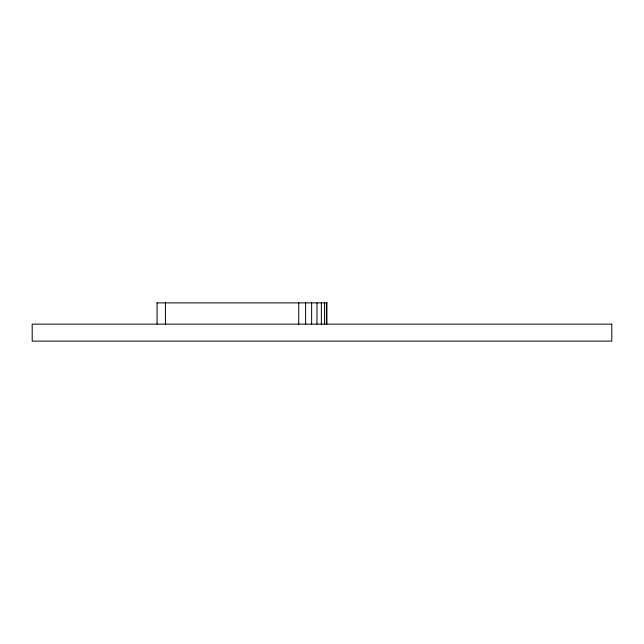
<?xml version="1.0" encoding="UTF-8"?>
<svg xmlns="http://www.w3.org/2000/svg" width="644" height="644" viewBox="0 0 644 644"><rect width="100%" height="100%" fill="white"/><g stroke="black" fill="none" stroke-linecap="round" stroke-linejoin="round"><path stroke-width="0.97" d="M156.886 302.889L327.112 302.889M326.911 302.889L326.911 324.125M326.411 302.889L326.411 324.125M324.463 302.889L324.463 324.125M321.348 302.889L321.348 324.125M316.977 302.889L316.977 324.125M311.632 302.889L311.632 324.125M305.626 302.889L305.626 324.125M298.768 302.889L298.768 324.125M165.428 302.889L165.428 324.125M157.08 302.889L157.08 324.125M611.8 324.125L32.2 324.125L32.2 341.111L611.8 341.111L611.8 324.125"/></g></svg>
